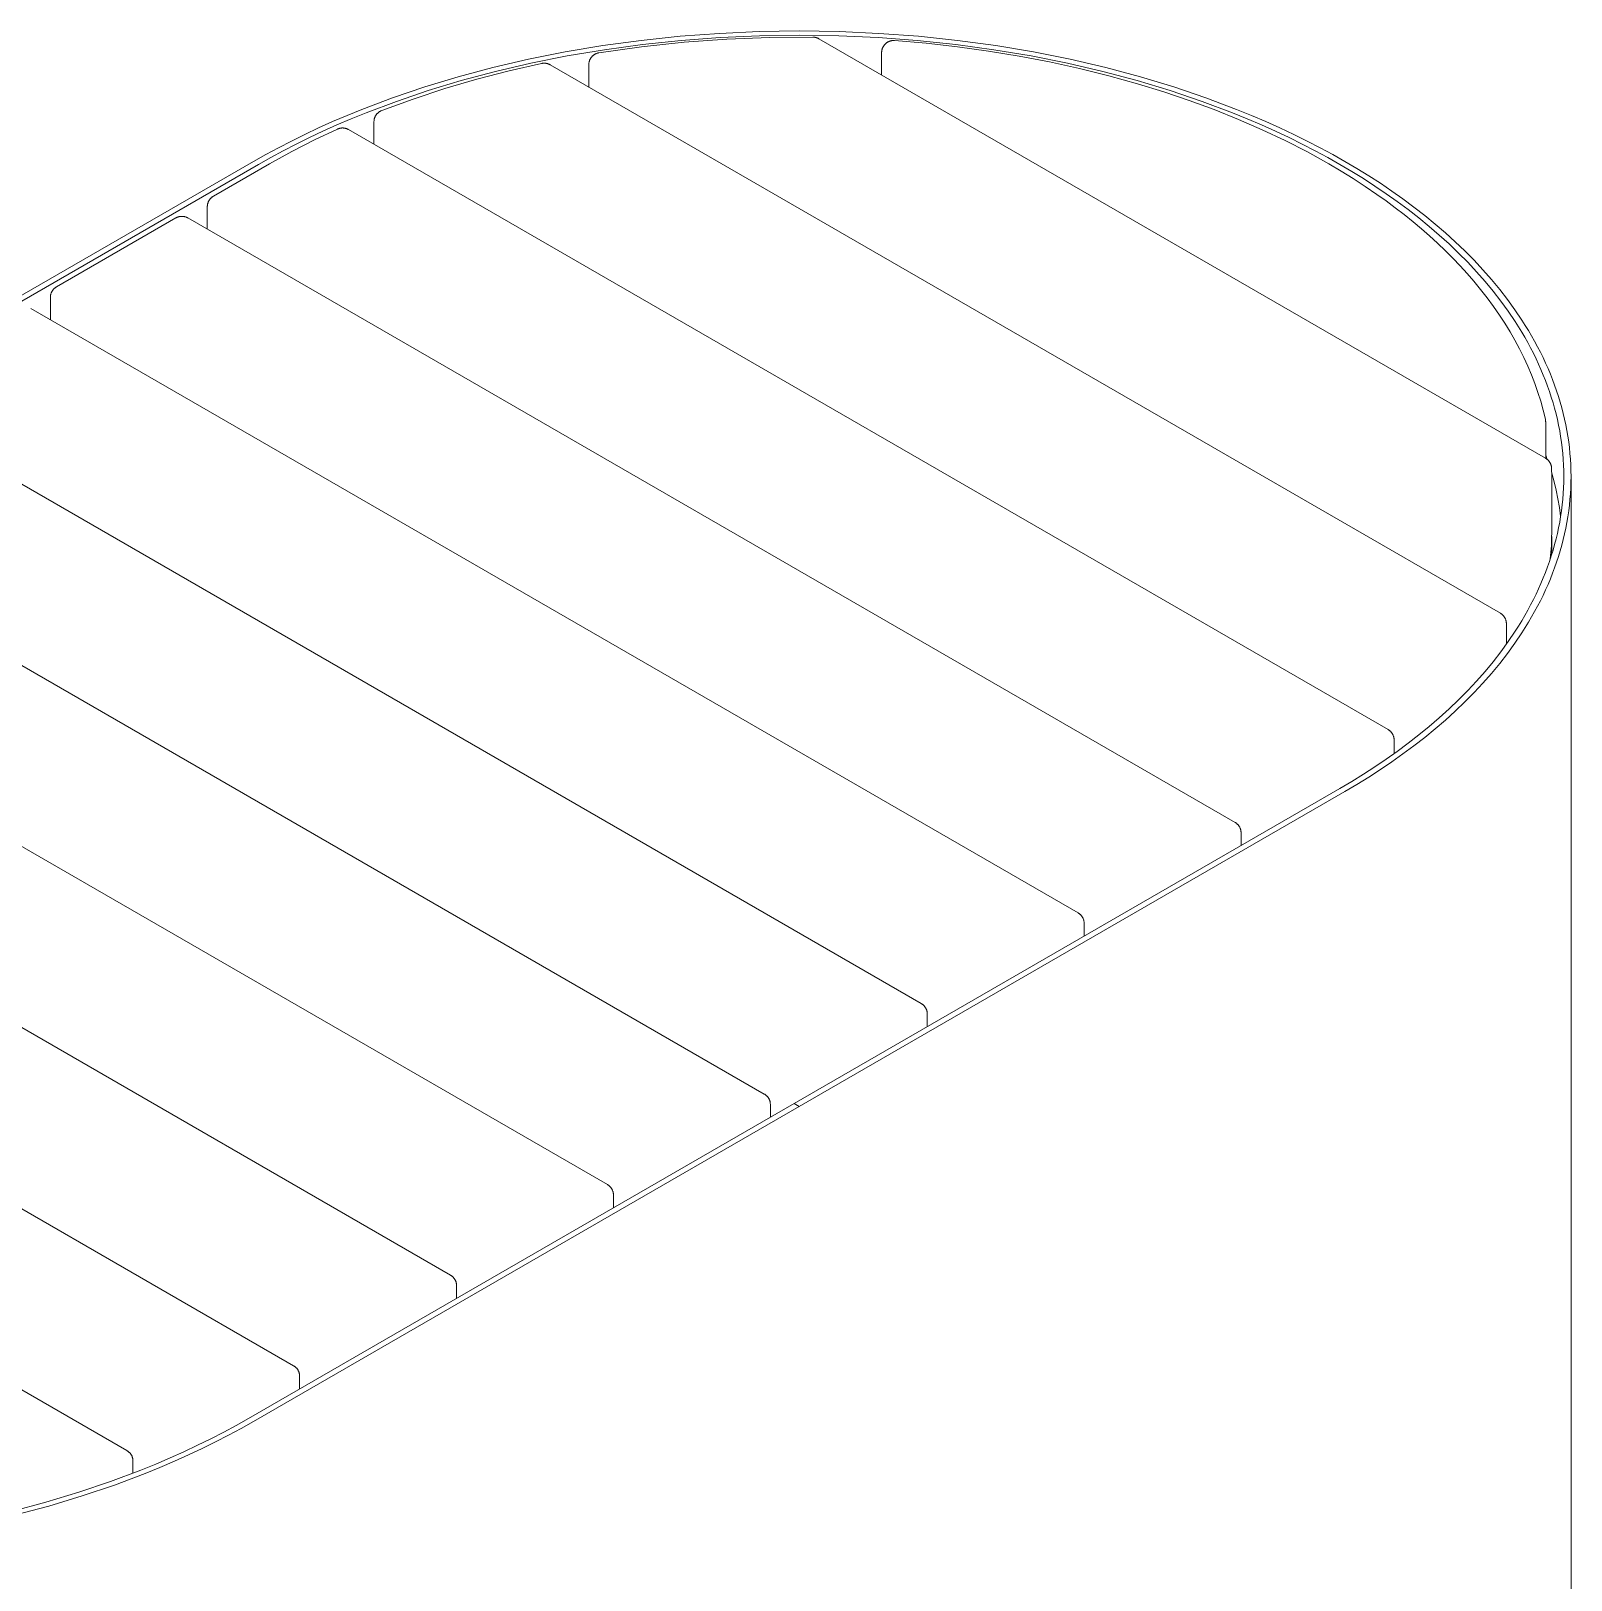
# Model space of a CAD drawing. Header units: inches. Extents: x -4 to 181, y -4 to 117.
# Drawn here: x 156.06 to 181.2, y 84.09 to 109.39 of the extents above; entities that cross this region are included whole.
import ezdxf

# ---------------------------------------------------------------- set-up
doc = ezdxf.new("R2010")
doc.units = ezdxf.units.IN
doc.layers.add('ZANO_R', color=7, linetype='Continuous', lineweight=0)

msp = doc.modelspace()

# ---------------------------------------------------------------- linework, layer by layer
at = {"layer": 'ZANO_R'}
for p, q in [((166.65742, 109.29964), (166.02106, 109.23252)), ((167.30148, 109.34796), (166.65742, 109.29964)), ((166.67565, 109.23226), (167.31368, 109.28014)), ((167.95074, 109.37712), (167.30148, 109.34796)), ((167.31368, 109.28014), (167.95685, 109.30902)), ((167.42362, 109.25542), (168.12396, 109.28308)), ((168.60261, 109.38686), (167.95074, 109.37712)), ((167.95685, 109.30902), (168.60261, 109.31867)), ((168.12396, 109.28308), (168.82484, 109.28705)), ((169.25448, 109.37712), (168.60261, 109.38686)), ((168.60261, 109.31867), (169.24837, 109.30902)), ((168.82484, 109.28705), (168.83157, 109.28686)), ((168.83157, 109.28686), (168.83829, 109.28644)), ((168.83829, 109.28644), (168.845, 109.2858)), ((168.845, 109.2858), (168.85167, 109.28492)), ((168.85167, 109.28492), (168.85831, 109.28382)), ((168.85831, 109.28382), (168.86491, 109.28249)), ((168.86491, 109.28249), (168.87147, 109.28094)), ((168.87147, 109.28094), (168.87796, 109.27916)), ((168.87796, 109.27916), (168.88439, 109.27716)), ((168.88439, 109.27716), (168.89075, 109.27495)), ((168.89075, 109.27495), (168.89703, 109.27252)), ((168.89703, 109.27252), (168.90322, 109.26987)), ((168.90322, 109.26987), (168.90931, 109.26701)), ((168.90931, 109.26701), (168.91531, 109.26395)), ((169.24837, 109.30902), (169.89154, 109.28014)), ((169.90374, 109.34796), (169.25448, 109.37712)), ((169.89154, 109.28014), (170.52957, 109.23226)), ((170.5478, 109.29964), (169.90374, 109.34796)), ((171.18416, 109.23252), (170.5478, 109.29964)), ((164.78096, 109.04413), (164.18163, 108.92431)), ((165.39481, 109.14713), (164.78096, 109.04413)), ((164.81679, 108.97916), (165.42489, 109.08119)), ((165.27227, 109.01), (165.27808, 109.01297)), ((165.27808, 109.01297), (165.28397, 109.01575)), ((165.28397, 109.01575), (165.28996, 109.01834)), ((165.28996, 109.01834), (165.29603, 109.02073)), ((165.29603, 109.02073), (165.30218, 109.02291)), ((165.30218, 109.02291), (165.30839, 109.02489)), ((165.30839, 109.02489), (165.31467, 109.02666)), ((165.31467, 109.02666), (165.321, 109.02822)), ((165.321, 109.02822), (165.32738, 109.02957)), ((165.32738, 109.02957), (165.3338, 109.03071)), ((165.3338, 109.03071), (166.02774, 109.12916)), ((166.02106, 109.23252), (165.39481, 109.14713)), ((165.42489, 109.08119), (166.04526, 109.16577)), ((166.02774, 109.12916), (166.72461, 109.20409)), ((166.04526, 109.16577), (166.67565, 109.23226)), ((166.72461, 109.20409), (167.42362, 109.25542)), ((168.91531, 109.26395), (168.9212, 109.26068)), ((168.9212, 109.26068), (180.78571, 102.4107)), ((169.94758, 109.03435), (169.94769, 109.041)), ((169.94758, 108.6681), (169.94758, 109.03435)), ((169.94769, 109.041), (169.94802, 109.04764)), ((169.94802, 109.04764), (169.94859, 109.05427)), ((169.94859, 109.05427), (169.94937, 109.06087)), ((169.94937, 109.06087), (169.95038, 109.06744)), ((169.95038, 109.06744), (169.9516, 109.07398)), ((169.9516, 109.07398), (169.95305, 109.08047)), ((169.95305, 109.08047), (169.95472, 109.08691)), ((169.95472, 109.08691), (169.9566, 109.09328)), ((169.9566, 109.09328), (169.9587, 109.09959)), ((169.9587, 109.09959), (169.96101, 109.10583)), ((169.96101, 109.10583), (169.96353, 109.11198)), ((169.96353, 109.11198), (169.96625, 109.11805)), ((169.96625, 109.11805), (169.96918, 109.12402)), ((169.96918, 109.12402), (169.97231, 109.12989)), ((169.97231, 109.12989), (169.97564, 109.13564)), ((169.97564, 109.13564), (169.97915, 109.14129)), ((169.97915, 109.14129), (169.98286, 109.14681)), ((169.98286, 109.14681), (169.98675, 109.1522)), ((169.98675, 109.1522), (169.99082, 109.15746)), ((169.99082, 109.15746), (169.99506, 109.16258)), ((169.99506, 109.16258), (169.99948, 109.16755)), ((169.99948, 109.16755), (170.00406, 109.17237)), ((170.00406, 109.17237), (170.0088, 109.17703)), ((170.0088, 109.17703), (170.0137, 109.18153)), ((170.0137, 109.18153), (170.01874, 109.18586)), ((170.01874, 109.18586), (170.02393, 109.19002)), ((170.02393, 109.19002), (170.02926, 109.194)), ((170.02926, 109.194), (170.03472, 109.1978)), ((170.03472, 109.1978), (170.0403, 109.20141)), ((170.0403, 109.20141), (170.046, 109.20483)), ((170.046, 109.20483), (170.05172, 109.20801)), ((170.05172, 109.20801), (170.05753, 109.21099)), ((170.05753, 109.21099), (170.06344, 109.21378)), ((170.06344, 109.21378), (170.06945, 109.21637)), ((170.06945, 109.21637), (170.07553, 109.21875)), ((170.07553, 109.21875), (170.08169, 109.22094)), ((170.08169, 109.22094), (170.08792, 109.22292)), ((170.08792, 109.22292), (170.09421, 109.22469)), ((170.09421, 109.22469), (170.10056, 109.22625)), ((170.10056, 109.22625), (170.10695, 109.22761)), ((170.10695, 109.22761), (170.11339, 109.22874)), ((170.11339, 109.22874), (170.11986, 109.22967)), ((170.11986, 109.22967), (170.12636, 109.23037)), ((170.12636, 109.23037), (170.13288, 109.23087)), ((170.13288, 109.23087), (170.13941, 109.23114)), ((170.13941, 109.23114), (170.14594, 109.2312)), ((170.14594, 109.2312), (170.15248, 109.23104)), ((170.15248, 109.23104), (170.159, 109.23066)), ((170.159, 109.23066), (170.67512, 109.18585)), ((170.52957, 109.23226), (171.15996, 109.16577)), ((170.67512, 109.18585), (171.18678, 109.12841)), ((171.15996, 109.16577), (171.78033, 109.08119)), ((171.8104, 109.14713), (171.18416, 109.23252)), ((171.18678, 109.12841), (171.69332, 109.05848)), ((171.69332, 109.05848), (172.19406, 108.97616)), ((171.78033, 109.08119), (172.38843, 108.97916)), ((172.42425, 109.04413), (171.8104, 109.14713)), ((173.02358, 108.92431), (172.42425, 109.04413)), ((163.59877, 108.78853), (163.03412, 108.63779)), ((164.18163, 108.92431), (163.59877, 108.78853)), ((163.64568, 108.72595), (164.22308, 108.86045)), ((163.86601, 108.73664), (164.39759, 108.8567)), ((164.22308, 108.86045), (164.81679, 108.97916)), ((164.39759, 108.8567), (164.40432, 108.858)), ((164.40432, 108.858), (164.41111, 108.85907)), ((164.41111, 108.85907), (164.41792, 108.85991)), ((164.41792, 108.85991), (164.42476, 108.8605)), ((164.42476, 108.8605), (164.43162, 108.86086)), ((164.43162, 108.86086), (164.43848, 108.86097)), ((164.43848, 108.86097), (164.44534, 108.86085)), ((164.44534, 108.86085), (164.4522, 108.86049)), ((164.4522, 108.86049), (164.45904, 108.85989)), ((164.45904, 108.85989), (164.46585, 108.85905)), ((164.46585, 108.85905), (164.47263, 108.85797)), ((164.47263, 108.85797), (164.47937, 108.85666)), ((164.47937, 108.85666), (164.48606, 108.85512)), ((164.48606, 108.85512), (164.49269, 108.85334)), ((164.49269, 108.85334), (164.49925, 108.85133)), ((164.49925, 108.85133), (164.50574, 108.84909)), ((164.50574, 108.84909), (164.51215, 108.84663)), ((164.51215, 108.84663), (164.51847, 108.84395)), ((164.51847, 108.84395), (164.52469, 108.84105)), ((164.52469, 108.84105), (164.53081, 108.83793)), ((164.53081, 108.83793), (164.53682, 108.8346)), ((164.53682, 108.8346), (180.04772, 99.87938)), ((165.16815, 108.83635), (165.16826, 108.843)), ((165.16815, 108.4701), (165.16815, 108.83635)), ((165.16826, 108.843), (165.1686, 108.84964)), ((165.1686, 108.84964), (165.16916, 108.85627)), ((165.16916, 108.85627), (165.16994, 108.86287)), ((165.16994, 108.86287), (165.17095, 108.86944)), ((165.17095, 108.86944), (165.17218, 108.87598)), ((165.17218, 108.87598), (165.17362, 108.88247)), ((165.17362, 108.88247), (165.17529, 108.8889)), ((165.17529, 108.8889), (165.17717, 108.89528)), ((165.17717, 108.89528), (165.17927, 108.90159)), ((165.17927, 108.90159), (165.18158, 108.90783)), ((165.18158, 108.90783), (165.1841, 108.91398)), ((165.1841, 108.91398), (165.18682, 108.92005)), ((165.18682, 108.92005), (165.18975, 108.92602)), ((165.18975, 108.92602), (165.19288, 108.93188)), ((165.19288, 108.93188), (165.19621, 108.93764)), ((165.19621, 108.93764), (165.19972, 108.94329)), ((165.19972, 108.94329), (165.20343, 108.94881)), ((165.20343, 108.94881), (165.20732, 108.9542)), ((165.20732, 108.9542), (165.21139, 108.95946)), ((165.21139, 108.95946), (165.21564, 108.96457)), ((165.21564, 108.96457), (165.22005, 108.96955)), ((165.22005, 108.96955), (165.22463, 108.97437)), ((165.22463, 108.97437), (165.22937, 108.97903)), ((165.22937, 108.97903), (165.23427, 108.98353)), ((165.23427, 108.98353), (165.23932, 108.98786)), ((165.23932, 108.98786), (165.2445, 108.99202)), ((165.2445, 108.99202), (165.24983, 108.996)), ((165.24983, 108.996), (165.25529, 108.9998)), ((165.25529, 108.9998), (165.26087, 109.00341)), ((165.26087, 109.00341), (165.26657, 109.00683)), ((165.26657, 109.00683), (165.27227, 109.01)), ((172.19406, 108.97616), (172.68835, 108.88158)), ((172.38843, 108.97916), (172.98214, 108.86045)), ((172.68835, 108.88158), (173.17551, 108.77484)), ((172.98214, 108.86045), (173.55954, 108.72595)), ((173.60645, 108.78853), (173.02358, 108.92431)), ((173.17551, 108.77484), (173.65489, 108.65607)), ((174.17109, 108.63779), (173.60645, 108.78853)), ((163.03412, 108.63779), (162.48924, 108.47312)), ((162.54656, 108.41349), (163.08633, 108.57662)), ((162.81584, 108.44547), (163.33858, 108.59951)), ((163.08633, 108.57662), (163.64568, 108.72595)), ((163.33858, 108.59951), (163.86601, 108.73664)), ((173.55954, 108.72595), (174.11889, 108.57662)), ((173.65489, 108.65607), (174.12581, 108.52538)), ((174.11889, 108.57662), (174.65866, 108.41349)), ((174.12581, 108.52538), (174.55305, 108.39406)), ((174.71597, 108.47312), (174.17109, 108.63779)), ((161.96545, 108.29562), (161.46386, 108.10646)), ((161.7866, 108.0873), (162.29834, 108.27468)), ((162.48924, 108.47312), (161.96545, 108.29562)), ((162.02768, 108.23766), (162.54656, 108.41349)), ((162.29834, 108.27468), (162.81584, 108.44547)), ((174.55305, 108.39406), (174.9706, 108.25321)), ((174.65866, 108.41349), (175.17754, 108.23766)), ((175.23976, 108.29562), (174.71597, 108.47312)), ((175.74135, 108.10646), (175.23976, 108.29562)), ((161.22168, 108.00786), (160.98536, 107.90678)), ((161.46386, 108.10646), (161.22168, 108.00786)), ((161.29088, 107.95259), (161.53079, 108.05027)), ((161.53079, 108.05027), (162.02768, 108.23766)), ((161.68573, 107.99933), (161.68906, 108.00509)), ((161.68906, 108.00509), (161.69257, 108.01073)), ((161.69257, 108.01073), (161.69628, 108.01625)), ((161.69628, 108.01625), (161.70017, 108.02165)), ((161.70017, 108.02165), (161.70424, 108.0269)), ((161.70424, 108.0269), (161.70848, 108.03202)), ((161.70848, 108.03202), (161.7129, 108.03699)), ((161.7129, 108.03699), (161.71748, 108.04181)), ((161.71748, 108.04181), (161.72222, 108.04648)), ((161.72222, 108.04648), (161.72712, 108.05097)), ((161.72712, 108.05097), (161.73216, 108.05531)), ((161.73216, 108.05531), (161.73735, 108.05946)), ((161.73735, 108.05946), (161.74268, 108.06344)), ((161.74268, 108.06344), (161.74814, 108.06724)), ((161.74814, 108.06724), (161.75372, 108.07086)), ((161.75372, 108.07086), (161.75942, 108.07428)), ((161.75942, 108.07428), (161.76469, 108.07721)), ((161.76469, 108.07721), (161.77005, 108.07999)), ((161.77005, 108.07999), (161.77549, 108.08259)), ((161.77549, 108.08259), (161.78101, 108.08503)), ((161.78101, 108.08503), (161.7866, 108.0873)), ((174.9706, 108.25321), (175.37803, 108.10301)), ((175.17754, 108.23766), (175.67443, 108.05027)), ((175.37803, 108.10301), (175.77489, 107.94363)), ((175.67443, 108.05027), (175.91434, 107.95259)), ((175.98354, 108.00786), (175.74135, 108.10646)), ((176.21985, 107.90678), (175.98354, 108.00786)), ((160.75499, 107.80337), (160.53063, 107.69777)), ((160.6063, 107.64542), (160.82856, 107.75002)), ((160.6912, 107.60857), (161.06724, 107.78556)), ((160.98536, 107.90678), (160.75499, 107.80337)), ((160.82856, 107.75002), (161.05677, 107.85246)), ((161.05677, 107.85246), (161.29088, 107.95259)), ((161.06724, 107.78556), (161.07336, 107.78821)), ((161.07336, 107.78821), (161.07957, 107.79064)), ((161.07957, 107.79064), (161.08585, 107.79287)), ((161.08585, 107.79287), (161.09221, 107.79488)), ((161.09221, 107.79488), (161.09863, 107.79667)), ((161.09863, 107.79667), (161.10511, 107.79825)), ((161.10511, 107.79825), (161.11164, 107.7996)), ((161.11164, 107.7996), (161.11821, 107.80074)), ((161.11821, 107.80074), (161.12482, 107.80165)), ((161.12482, 107.80165), (161.13145, 107.80233)), ((161.13145, 107.80233), (161.1381, 107.80279)), ((161.1381, 107.80279), (161.14476, 107.80303)), ((161.14476, 107.80303), (161.15143, 107.80304)), ((161.15143, 107.80304), (161.15809, 107.80282)), ((161.15809, 107.80282), (161.16475, 107.80238)), ((161.16475, 107.80238), (161.17138, 107.80171)), ((161.17138, 107.80171), (161.17799, 107.80082)), ((161.17799, 107.80082), (161.18456, 107.79971)), ((161.18456, 107.79971), (161.19109, 107.79837)), ((161.19109, 107.79837), (161.19758, 107.79681)), ((161.19758, 107.79681), (161.204, 107.79504)), ((161.204, 107.79504), (161.21036, 107.79304)), ((161.21036, 107.79304), (161.21666, 107.79084)), ((161.21666, 107.79084), (161.22287, 107.78842)), ((161.22287, 107.78842), (161.229, 107.78579)), ((161.229, 107.78579), (161.23503, 107.78296)), ((161.23503, 107.78296), (161.24097, 107.77992)), ((161.24097, 107.77992), (161.2468, 107.77669)), ((161.2468, 107.77669), (178.21536, 97.97988)), ((161.661, 107.9038), (161.66111, 107.91045)), ((161.661, 107.53755), (161.661, 107.9038)), ((161.66111, 107.91045), (161.66145, 107.91709)), ((161.66145, 107.91709), (161.66201, 107.92371)), ((161.66201, 107.92371), (161.66279, 107.93032)), ((161.66279, 107.93032), (161.6638, 107.93689)), ((161.6638, 107.93689), (161.66503, 107.94342)), ((161.66503, 107.94342), (161.66647, 107.94991)), ((161.66647, 107.94991), (161.66814, 107.95635)), ((161.66814, 107.95635), (161.67002, 107.96273)), ((161.67002, 107.96273), (161.67212, 107.96904)), ((161.67212, 107.96904), (161.67443, 107.97527)), ((161.67443, 107.97527), (161.67695, 107.98143)), ((161.67695, 107.98143), (161.67967, 107.98749)), ((161.67967, 107.98749), (161.6826, 107.99346)), ((161.6826, 107.99346), (161.68573, 107.99933)), ((175.77489, 107.94363), (176.16072, 107.77527)), ((175.91434, 107.95259), (176.14844, 107.85246)), ((176.14844, 107.85246), (176.37666, 107.75002)), ((176.16072, 107.77527), (176.53509, 107.59808)), ((176.45023, 107.80337), (176.21985, 107.90678)), ((176.37666, 107.75002), (176.59892, 107.64542)), ((176.67459, 107.69777), (176.45023, 107.80337)), ((160.31232, 107.59014), (160.10012, 107.4806)), ((160.17983, 107.43028), (160.39005, 107.53879)), ((160.53063, 107.69777), (160.31232, 107.59014)), ((160.32119, 107.4193), (160.6912, 107.60857)), ((160.39005, 107.53879), (160.6063, 107.64542)), ((176.53509, 107.59808), (176.89753, 107.41225)), ((176.59892, 107.64542), (176.81517, 107.53879)), ((176.89289, 107.59014), (176.67459, 107.69777)), ((176.81517, 107.53879), (177.02538, 107.43028)), ((177.10509, 107.4806), (176.89289, 107.59014)), ((159.69412, 107.25643), (150.78564, 102.11311)), ((159.89405, 107.36932), (159.69412, 107.25643)), ((159.77764, 107.20821), (159.97569, 107.32004)), ((160.10012, 107.4806), (159.89405, 107.36932)), ((159.95761, 107.21796), (160.32119, 107.4193)), ((159.97569, 107.32004), (160.17983, 107.43028)), ((176.89753, 107.41225), (177.24761, 107.21796)), ((177.02538, 107.43028), (177.22952, 107.32004)), ((177.31117, 107.36932), (177.10509, 107.4806)), ((177.22952, 107.32004), (177.42758, 107.20821)), ((177.51109, 107.25643), (177.31117, 107.36932)), ((177.70663, 107.141), (177.51109, 107.25643)), ((159.77764, 107.20821), (150.86916, 102.06489)), ((159.03892, 106.68755), (159.95761, 107.21796)), ((177.24761, 107.21796), (177.44798, 107.09955)), ((177.42758, 107.20821), (177.62128, 107.09386)), ((177.44798, 107.09955), (177.64584, 106.977)), ((177.62128, 107.09386), (177.81222, 106.976)), ((177.89938, 107.02202), (177.70663, 107.141)), ((178.08909, 106.89951), (177.89938, 107.02202)), ((177.64584, 106.977), (177.84102, 106.85021)), ((177.81222, 106.976), (178.00016, 106.85464)), ((177.84102, 106.85021), (178.0333, 106.7191)), ((178.00016, 106.85464), (178.18484, 106.72978)), ((178.27552, 106.77347), (178.08909, 106.89951)), ((178.45842, 106.64394), (178.27552, 106.77347)), ((158.94049, 106.51708), (158.9406, 106.52372)), ((158.94049, 106.15083), (158.94049, 106.51708)), ((158.9406, 106.52372), (158.94094, 106.53037)), ((158.94094, 106.53037), (158.9415, 106.53699)), ((158.9415, 106.53699), (158.94229, 106.54359)), ((158.94229, 106.54359), (158.94329, 106.55017)), ((158.94329, 106.55017), (158.94452, 106.5567)), ((158.94452, 106.5567), (158.94597, 106.56319)), ((158.94597, 106.56319), (158.94764, 106.56963)), ((158.94764, 106.56963), (158.94952, 106.57601)), ((158.94952, 106.57601), (158.95162, 106.58232)), ((158.95162, 106.58232), (158.95393, 106.58855)), ((158.95393, 106.58855), (158.95645, 106.59471)), ((158.95645, 106.59471), (158.95917, 106.60077)), ((158.95917, 106.60077), (158.9621, 106.60674)), ((158.9621, 106.60674), (158.96523, 106.61261)), ((158.96523, 106.61261), (158.96855, 106.61837)), ((158.96855, 106.61837), (158.97207, 106.62401)), ((158.97207, 106.62401), (158.97577, 106.62953)), ((158.97577, 106.62953), (158.97967, 106.63492)), ((158.97967, 106.63492), (158.98374, 106.64018)), ((158.98374, 106.64018), (158.98798, 106.6453)), ((158.98798, 106.6453), (158.9924, 106.65027)), ((158.9924, 106.65027), (158.99698, 106.65509)), ((158.99698, 106.65509), (159.00172, 106.65975)), ((159.00172, 106.65975), (159.00662, 106.66425)), ((159.00662, 106.66425), (159.01166, 106.66858)), ((159.01166, 106.66858), (159.01685, 106.67274)), ((159.01685, 106.67274), (159.02218, 106.67672)), ((159.02218, 106.67672), (159.02763, 106.68052)), ((159.02763, 106.68052), (159.03322, 106.68413)), ((159.03322, 106.68413), (159.03892, 106.68755)), ((178.0333, 106.7191), (178.18416, 106.61157)), ((178.18416, 106.61157), (178.33294, 106.50118)), ((178.18484, 106.72978), (178.36602, 106.60146)), ((178.33294, 106.50118), (178.47951, 106.38788)), ((178.36602, 106.60146), (178.54346, 106.4697)), ((178.63754, 106.51093), (178.45842, 106.64394)), ((178.81261, 106.37449), (178.63754, 106.51093)), ((156.47773, 105.20885), (158.42646, 106.33395)), ((158.42646, 106.33395), (158.43227, 106.33718)), ((158.43227, 106.33718), (158.43819, 106.34021)), ((158.43819, 106.34021), (158.44421, 106.34303)), ((158.44421, 106.34303), (158.45032, 106.34566)), ((158.45032, 106.34566), (158.45652, 106.34807)), ((158.45652, 106.34807), (158.46279, 106.35027)), ((158.46279, 106.35027), (158.46914, 106.35227)), ((158.46914, 106.35227), (158.47554, 106.35404)), ((158.47554, 106.35404), (158.48201, 106.3556)), ((158.48201, 106.3556), (158.48852, 106.35694)), ((158.48852, 106.35694), (158.49508, 106.35805)), ((158.49508, 106.35805), (158.50167, 106.35895)), ((158.50167, 106.35895), (158.50828, 106.35962)), ((158.50828, 106.35962), (158.51491, 106.36007)), ((158.51491, 106.36007), (158.52156, 106.3603)), ((158.52156, 106.3603), (158.52821, 106.3603)), ((158.52821, 106.3603), (158.53486, 106.36007)), ((158.53486, 106.36007), (158.54149, 106.35962)), ((158.54149, 106.35962), (158.5481, 106.35895)), ((158.5481, 106.35895), (158.55469, 106.35805)), ((158.55469, 106.35805), (158.56125, 106.35694)), ((158.56125, 106.35694), (158.56776, 106.3556)), ((158.56776, 106.3556), (158.57423, 106.35404)), ((158.57423, 106.35404), (158.58063, 106.35227)), ((158.58063, 106.35227), (158.58698, 106.35027)), ((158.58698, 106.35027), (158.59325, 106.34807)), ((158.59325, 106.34807), (158.59945, 106.34566)), ((158.59945, 106.34566), (158.60556, 106.34303)), ((158.60556, 106.34303), (158.61158, 106.34021)), ((158.61158, 106.34021), (158.6175, 106.33718)), ((158.6175, 106.33718), (158.62331, 106.33395)), ((158.62331, 106.33395), (175.71647, 96.46521)), ((178.47951, 106.38788), (178.62375, 106.27162)), ((178.54346, 106.4697), (178.71689, 106.33454)), ((178.62375, 106.27162), (178.75975, 106.1573)), ((178.71689, 106.33454), (178.88606, 106.19603)), ((178.98338, 106.23467), (178.81261, 106.37449)), ((179.14961, 106.09151), (178.98338, 106.23467)), ((178.75975, 106.1573), (178.89334, 106.04018)), ((178.88606, 106.19603), (179.05073, 106.05421)), ((178.89334, 106.04018), (179.02437, 105.9202)), ((179.05073, 106.05421), (179.21064, 105.90915)), ((179.31103, 105.94507), (179.14961, 106.09151)), ((179.02437, 105.9202), (179.15269, 105.79734)), ((179.15269, 105.79734), (179.27266, 105.6772)), ((179.21064, 105.90915), (179.36554, 105.76091)), ((179.4674, 105.79543), (179.31103, 105.94507)), ((179.36554, 105.76091), (179.51519, 105.60957)), ((179.61846, 105.64266), (179.4674, 105.79543)), ((179.27266, 105.6772), (179.38986, 105.55436)), ((179.38986, 105.55436), (179.50413, 105.4288)), ((179.51519, 105.60957), (179.65933, 105.45522)), ((179.76397, 105.48685), (179.61846, 105.64266)), ((179.90368, 105.32808), (179.76397, 105.48685)), ((179.50413, 105.4288), (179.61533, 105.30051)), ((179.61533, 105.30051), (179.72547, 105.16671)), ((179.65933, 105.45522), (179.79773, 105.29794)), ((179.79773, 105.29794), (179.93016, 105.13783)), ((180.03736, 105.16645), (179.90368, 105.32808)), ((156.3793, 105.03837), (156.37941, 105.04502)), ((156.3793, 104.67212), (156.3793, 105.03837)), ((156.37941, 105.04502), (156.37975, 105.05166)), ((156.37975, 105.05166), (156.38031, 105.05829)), ((156.38031, 105.05829), (156.3811, 105.06489)), ((156.3811, 105.06489), (156.3821, 105.07146)), ((156.3821, 105.07146), (156.38333, 105.078)), ((156.38333, 105.078), (156.38478, 105.08449)), ((156.38478, 105.08449), (156.38645, 105.09093)), ((156.38645, 105.09093), (156.38833, 105.0973)), ((156.38833, 105.0973), (156.39043, 105.10361)), ((156.39043, 105.10361), (156.39274, 105.10985)), ((156.39274, 105.10985), (156.39526, 105.116)), ((156.39526, 105.116), (156.39798, 105.12207)), ((156.39798, 105.12207), (156.40091, 105.12804)), ((156.40091, 105.12804), (156.40404, 105.1339)), ((156.40404, 105.1339), (156.40736, 105.13966)), ((156.40736, 105.13966), (156.41088, 105.14531)), ((156.41088, 105.14531), (156.41459, 105.15083)), ((156.41459, 105.15083), (156.41848, 105.15622)), ((156.41848, 105.15622), (156.42255, 105.16148)), ((156.42255, 105.16148), (156.42679, 105.1666)), ((156.42679, 105.1666), (156.43121, 105.17157)), ((156.43121, 105.17157), (156.43579, 105.17639)), ((156.43579, 105.17639), (156.44053, 105.18105)), ((156.44053, 105.18105), (156.44543, 105.18555)), ((156.44543, 105.18555), (156.45047, 105.18988)), ((156.45047, 105.18988), (156.45566, 105.19404)), ((156.45566, 105.19404), (156.46099, 105.19802)), ((156.46099, 105.19802), (156.46644, 105.20182)), ((156.46644, 105.20182), (156.47203, 105.20543)), ((156.47203, 105.20543), (156.47773, 105.20885)), ((179.72547, 105.16671), (179.83203, 105.03005)), ((179.83203, 105.03005), (179.93479, 104.89051)), ((179.93016, 105.13783), (180.05638, 104.975)), ((180.16478, 105.00208), (180.03736, 105.16645)), ((180.05638, 104.975), (180.17618, 104.80956)), ((180.28571, 104.83508), (180.16478, 105.00208)), ((156.06212, 104.85525), (173.15528, 94.98651)), ((179.93479, 104.89051), (180.03355, 104.74812)), ((180.03355, 104.74812), (180.12151, 104.61332)), ((180.17618, 104.80956), (180.28935, 104.64163)), ((180.39995, 104.66556), (180.28571, 104.83508)), ((180.12151, 104.61332), (180.20565, 104.47611)), ((180.20565, 104.47611), (180.28578, 104.33653)), ((180.28935, 104.64163), (180.34337, 104.55678)), ((180.34337, 104.55678), (180.39567, 104.47135)), ((180.39567, 104.47135), (180.4462, 104.38537)), ((180.45448, 104.57991), (180.39995, 104.66556)), ((180.50727, 104.49367), (180.45448, 104.57991)), ((180.55828, 104.40688), (180.50727, 104.49367)), ((180.28578, 104.33653), (180.36171, 104.19462)), ((180.4462, 104.38537), (180.49495, 104.29885)), ((180.49495, 104.29885), (180.54189, 104.21182)), ((180.54189, 104.21182), (180.587, 104.12428)), ((180.60749, 104.31954), (180.55828, 104.40688)), ((180.65488, 104.23168), (180.60749, 104.31954)), ((180.70042, 104.14331), (180.65488, 104.23168)), ((180.36171, 104.19462), (180.43062, 104.05595)), ((180.43062, 104.05595), (180.49531, 103.91525)), ((180.587, 104.12428), (180.63027, 104.03626)), ((180.63027, 104.03626), (180.67167, 103.94777)), ((180.7441, 104.05446), (180.70042, 104.14331)), ((180.78589, 103.96513), (180.7441, 104.05446)), ((180.82577, 103.87536), (180.78589, 103.96513)), ((180.49531, 103.91525), (180.5556, 103.77263)), ((180.5556, 103.77263), (180.61131, 103.62815)), ((180.67167, 103.94777), (180.71117, 103.85884)), ((180.71117, 103.85884), (180.74877, 103.76949)), ((180.74877, 103.76949), (180.78445, 103.67974)), ((180.86372, 103.78517), (180.82577, 103.87536)), ((180.89973, 103.69456), (180.86372, 103.78517)), ((180.61131, 103.62815), (180.66134, 103.48483)), ((180.66134, 103.48483), (180.70667, 103.33996)), ((180.78445, 103.67974), (180.81818, 103.5896)), ((180.81818, 103.5896), (180.84994, 103.4991)), ((180.84994, 103.4991), (180.87974, 103.40826)), ((180.93378, 103.60357), (180.89973, 103.69456)), ((180.96585, 103.51221), (180.93378, 103.60357)), ((180.99592, 103.42051), (180.96585, 103.51221)), ((153.50093, 103.37654), (170.59409, 93.50781)), ((180.70667, 103.33996), (180.74716, 103.19366)), ((180.87974, 103.40826), (180.90754, 103.3171)), ((180.90754, 103.3171), (180.93334, 103.22564)), ((180.93334, 103.22564), (180.95712, 103.13391)), ((181.02399, 103.32849), (180.99592, 103.42051)), ((181.05003, 103.23617), (181.02399, 103.32849)), ((181.07404, 103.14357), (181.05003, 103.23617)), ((180.74716, 103.19366), (180.78269, 103.04608)), ((180.78269, 103.04608), (180.78394, 103.04005)), ((180.78394, 103.04005), (180.785, 103.03397)), ((180.785, 103.03397), (180.78586, 103.02787)), ((180.78586, 103.02787), (180.78653, 103.02175)), ((180.78653, 103.02175), (180.78702, 103.0156)), ((180.78702, 103.0156), (180.78731, 103.00944)), ((180.78731, 103.00944), (180.7874, 103.00328)), ((180.7874, 103.00328), (180.7874, 102.40972)), ((180.95712, 103.13391), (180.97888, 103.04192)), ((180.97888, 103.04192), (180.99859, 102.9497)), ((180.99859, 102.9497), (181.01626, 102.85728)), ((181.096, 103.05071), (181.07404, 103.14357)), ((181.11591, 102.95762), (181.096, 103.05071)), ((181.13374, 102.86432), (181.11591, 102.95762)), ((181.01626, 102.85728), (181.03187, 102.76466)), ((181.03187, 102.76466), (181.04541, 102.67189)), ((181.1495, 102.77083), (181.13374, 102.86432)), ((181.16317, 102.67718), (181.1495, 102.77083)), ((180.7874, 102.4614), (180.81245, 102.39216)), ((181.04541, 102.67189), (181.05689, 102.57897)), ((181.05689, 102.57897), (181.06628, 102.48594)), ((181.06628, 102.48594), (181.07359, 102.39282)), ((181.17475, 102.58338), (181.16317, 102.67718)), ((181.18423, 102.48947), (181.17475, 102.58338)), ((181.19161, 102.39546), (181.18423, 102.48947)), ((180.78571, 102.4107), (180.79143, 102.40727)), ((180.79143, 102.40727), (180.79702, 102.40365)), ((180.79702, 102.40365), (180.80249, 102.39984)), ((180.80249, 102.39984), (180.80783, 102.39585)), ((180.80783, 102.39585), (180.81303, 102.39168)), ((180.81303, 102.39168), (180.81808, 102.38734)), ((180.81808, 102.38734), (180.82299, 102.38283)), ((180.82299, 102.38283), (180.82774, 102.37815)), ((180.82774, 102.37815), (180.83233, 102.37332)), ((180.83233, 102.37332), (180.83675, 102.36834)), ((180.83675, 102.36834), (180.841, 102.3632)), ((180.841, 102.3632), (180.84507, 102.35793)), ((180.84507, 102.35793), (180.84897, 102.35252)), ((180.84897, 102.35252), (180.85267, 102.34698)), ((180.85267, 102.34698), (180.85619, 102.34133)), ((180.85619, 102.34133), (180.85952, 102.33555)), ((180.85952, 102.33555), (180.86265, 102.32967)), ((180.86265, 102.32967), (180.86557, 102.32368)), ((180.86557, 102.32368), (180.8683, 102.3176)), ((180.8683, 102.3176), (180.87081, 102.31143)), ((180.87081, 102.31143), (180.87312, 102.30517)), ((180.87312, 102.30517), (180.87521, 102.29885)), ((180.87521, 102.29885), (180.87709, 102.29245)), ((180.87709, 102.29245), (180.87874, 102.286)), ((180.87874, 102.286), (180.88018, 102.27949)), ((180.88018, 102.27949), (180.8814, 102.27294)), ((180.8814, 102.27294), (180.8824, 102.26635)), ((180.8824, 102.26635), (180.88317, 102.25973)), ((180.88317, 102.25973), (180.88372, 102.25309)), ((180.88372, 102.25309), (180.88404, 102.24643)), ((180.88404, 102.24643), (180.88615, 102.11311)), ((181.07359, 102.39282), (181.07882, 102.29962)), ((181.07882, 102.29962), (181.08195, 102.20638)), ((181.08195, 102.20638), (181.083, 102.11311)), ((181.19689, 102.30139), (181.19161, 102.39546)), ((181.20005, 102.20726), (181.19689, 102.30139)), ((181.20111, 102.11311), (181.20005, 102.20726)), ((180.88582, 102.16581), (180.92436, 102.0275)), ((180.88615, 102.11311), (180.88615, 101.21303)), ((180.92436, 102.0275), (180.95831, 101.88799)), ((181.08195, 102.01985), (181.07882, 101.9266)), ((181.083, 102.11311), (181.08195, 102.01985)), ((181.19689, 101.92484), (181.20005, 102.01896)), ((181.20005, 102.01896), (181.20111, 102.11311)), ((181.20111, 102.11311), (181.20111, 81.05766)), ((150.93974, 101.89784), (168.0329, 92.0291)), ((180.95831, 101.88799), (180.98763, 101.74743)), ((180.98763, 101.74743), (181.01227, 101.60597)), ((181.06628, 101.74028), (181.05689, 101.64725)), ((181.07359, 101.83341), (181.06628, 101.74028)), ((181.07882, 101.9266), (181.07359, 101.83341)), ((181.17475, 101.64284), (181.18423, 101.73675)), ((181.18423, 101.73675), (181.19161, 101.83076)), ((181.19161, 101.83076), (181.19689, 101.92484)), ((181.01227, 101.60597), (181.03222, 101.46378)), ((181.03187, 101.46156), (181.01626, 101.36895)), ((181.04541, 101.55433), (181.03187, 101.46156)), ((181.05689, 101.64725), (181.04541, 101.55433)), ((181.13374, 101.3619), (181.1495, 101.45539)), ((181.1495, 101.45539), (181.16317, 101.54905)), ((181.16317, 101.54905), (181.17475, 101.64284)), ((180.88615, 101.21303), (180.88465, 101.10055)), ((180.97888, 101.1843), (180.95712, 101.09232)), ((180.99859, 101.27652), (180.97888, 101.1843)), ((181.01626, 101.36895), (180.99859, 101.27652)), ((181.07404, 101.08266), (181.096, 101.17551)), ((181.096, 101.17551), (181.11591, 101.2686)), ((181.11591, 101.2686), (181.13374, 101.3619)), ((180.88016, 100.98814), (180.87269, 100.87589)), ((180.88407, 100.92182), (180.87937, 100.81681)), ((180.88465, 101.10055), (180.88016, 100.98814)), ((180.88607, 101.02692), (180.88407, 100.92182)), ((180.88428, 100.83242), (180.88615, 100.95587)), ((180.88537, 101.13203), (180.88607, 101.02692)), ((180.88615, 100.95587), (180.88615, 101.0523)), ((180.93334, 101.00058), (180.90754, 100.90912)), ((180.95712, 101.09232), (180.93334, 101.00058)), ((181.02399, 100.89773), (181.05003, 100.99005)), ((181.05003, 100.99005), (181.07404, 101.08266)), ((180.84994, 100.72712), (180.81818, 100.63662)), ((180.87974, 100.81797), (180.84994, 100.72712)), ((180.87269, 100.87589), (180.86225, 100.76388)), ((180.90754, 100.90912), (180.87974, 100.81797)), ((180.93378, 100.62265), (180.96585, 100.71401)), ((180.96585, 100.71401), (180.99592, 100.80571)), ((180.99592, 100.80571), (181.02399, 100.89773)), ((148.37855, 100.41914), (165.47171, 90.5504)), ((180.74877, 100.45673), (180.71117, 100.36738)), ((180.78445, 100.54649), (180.74877, 100.45673)), ((180.81818, 100.63662), (180.78445, 100.54649)), ((180.82577, 100.35086), (180.86372, 100.44106)), ((180.86372, 100.44106), (180.89973, 100.53166)), ((180.89973, 100.53166), (180.93378, 100.62265)), ((180.63027, 100.18997), (180.587, 100.10195)), ((180.67167, 100.27845), (180.63027, 100.18997)), ((180.71117, 100.36738), (180.67167, 100.27845)), ((180.70042, 100.08291), (180.7441, 100.17177)), ((180.7441, 100.17177), (180.78589, 100.26109)), ((180.78589, 100.26109), (180.82577, 100.35086)), ((180.49495, 99.92737), (180.4462, 99.84085)), ((180.54189, 100.01441), (180.49495, 99.92737)), ((180.587, 100.10195), (180.54189, 100.01441)), ((180.60749, 99.90668), (180.65488, 99.99455)), ((180.65488, 99.99455), (180.70042, 100.08291)), ((180.04772, 99.87938), (180.05342, 99.87596)), ((180.05342, 99.87596), (180.059, 99.87234)), ((180.059, 99.87234), (180.06446, 99.86854)), ((180.06446, 99.86854), (180.06979, 99.86456)), ((180.06979, 99.86456), (180.07498, 99.86041)), ((180.07498, 99.86041), (180.08002, 99.85607)), ((180.08002, 99.85607), (180.08492, 99.85158)), ((180.08492, 99.85158), (180.08966, 99.84691)), ((180.08966, 99.84691), (180.09424, 99.84209)), ((180.09424, 99.84209), (180.09866, 99.83712)), ((180.09866, 99.83712), (180.1029, 99.832)), ((180.1029, 99.832), (180.10697, 99.82675)), ((180.10697, 99.82675), (180.11086, 99.82135)), ((180.11086, 99.82135), (180.11457, 99.81583)), ((180.11457, 99.81583), (180.11809, 99.81019)), ((180.11809, 99.81019), (180.12141, 99.80443)), ((180.12141, 99.80443), (180.12454, 99.79856)), ((180.12454, 99.79856), (180.12747, 99.79259)), ((180.12747, 99.79259), (180.13019, 99.78653)), ((180.13019, 99.78653), (180.13271, 99.78037)), ((180.13271, 99.78037), (180.13502, 99.77414)), ((180.13502, 99.77414), (180.13712, 99.76783)), ((180.13712, 99.76783), (180.139, 99.76145)), ((180.139, 99.76145), (180.14067, 99.75501)), ((180.14067, 99.75501), (180.14212, 99.74852)), ((180.14212, 99.74852), (180.14334, 99.74199)), ((180.14334, 99.74199), (180.14435, 99.73542)), ((180.14435, 99.73542), (180.14513, 99.72881)), ((180.14513, 99.72881), (180.1457, 99.72219)), ((180.1457, 99.72219), (180.14603, 99.71555)), ((180.14603, 99.71555), (180.14614, 99.7089)), ((180.14614, 99.7089), (180.14614, 99.37408)), ((180.34337, 99.66944), (180.28935, 99.58459)), ((180.39567, 99.75487), (180.34337, 99.66944)), ((180.4462, 99.84085), (180.39567, 99.75487)), ((180.45448, 99.64632), (180.50727, 99.73255)), ((180.50727, 99.73255), (180.55828, 99.81935)), ((180.55828, 99.81935), (180.60749, 99.90668)), ((180.17618, 99.41667), (180.05638, 99.25123)), ((180.28935, 99.58459), (180.17618, 99.41667)), ((180.28571, 99.39115), (180.39995, 99.56066)), ((180.39995, 99.56066), (180.45448, 99.64632)), ((180.05638, 99.25123), (179.93016, 99.0884)), ((180.03736, 99.05977), (180.16478, 99.22414)), ((180.16478, 99.22414), (180.28571, 99.39115)), ((145.81736, 98.94043), (162.91052, 89.0717)), ((179.79773, 98.92829), (179.65933, 98.771)), ((179.76397, 98.73937), (179.90368, 98.89815)), ((179.93016, 99.0884), (179.79773, 98.92829)), ((179.90368, 98.89815), (180.03736, 99.05977)), ((179.65933, 98.771), (179.51519, 98.61665)), ((179.61846, 98.58356), (179.76397, 98.73937)), ((179.36554, 98.46531), (179.21064, 98.31707)), ((179.31103, 98.28115), (179.4674, 98.43079)), ((179.51519, 98.61665), (179.36554, 98.46531)), ((179.4674, 98.43079), (179.61846, 98.58356)), ((179.05073, 98.17201), (178.88606, 98.03019)), ((179.21064, 98.31707), (179.05073, 98.17201)), ((179.14961, 98.13471), (179.31103, 98.28115)), ((178.21536, 97.97988), (178.22106, 97.97646)), ((178.22106, 97.97646), (178.22664, 97.97285)), ((178.22664, 97.97285), (178.2321, 97.96905)), ((178.2321, 97.96905), (178.23743, 97.96507)), ((178.23743, 97.96507), (178.24261, 97.96091)), ((178.24261, 97.96091), (178.24766, 97.95658)), ((178.24766, 97.95658), (178.25256, 97.95208)), ((178.25256, 97.95208), (178.2573, 97.94742)), ((178.2573, 97.94742), (178.26188, 97.9426)), ((178.26188, 97.9426), (178.26629, 97.93763)), ((178.26629, 97.93763), (178.27054, 97.93251)), ((178.27054, 97.93251), (178.27461, 97.92725)), ((178.27461, 97.92725), (178.2785, 97.92186)), ((178.2785, 97.92186), (178.28221, 97.91634)), ((178.28221, 97.91634), (178.28572, 97.9107)), ((178.28572, 97.9107), (178.28905, 97.90494)), ((178.28905, 97.90494), (178.29218, 97.89907)), ((178.29218, 97.89907), (178.2951, 97.8931)), ((178.2951, 97.8931), (178.29783, 97.88704)), ((178.29783, 97.88704), (178.30035, 97.88088)), ((178.71689, 97.89168), (178.54346, 97.75652)), ((178.88606, 98.03019), (178.71689, 97.89168)), ((178.81261, 97.85173), (178.98338, 97.99155)), ((178.98338, 97.99155), (179.14961, 98.13471)), ((178.30035, 97.88088), (178.30266, 97.87465)), ((178.30266, 97.87465), (178.30476, 97.86834)), ((178.30476, 97.86834), (178.30664, 97.86196)), ((178.30664, 97.86196), (178.30831, 97.85552)), ((178.30831, 97.85552), (178.30975, 97.84903)), ((178.30975, 97.84903), (178.31098, 97.8425)), ((178.31098, 97.8425), (178.31199, 97.83592)), ((178.31199, 97.83592), (178.31277, 97.82932)), ((178.31277, 97.82932), (178.31333, 97.8227)), ((178.31333, 97.8227), (178.31367, 97.81605)), ((178.31367, 97.81605), (178.31378, 97.80941)), ((178.31378, 97.80941), (178.31378, 97.58714)), ((178.54346, 97.75652), (178.36602, 97.62476)), ((178.45842, 97.58229), (178.63754, 97.71529)), ((178.63754, 97.71529), (178.81261, 97.85173)), ((143.25617, 97.46173), (160.34933, 87.59299)), ((178.18484, 97.49644), (178.00016, 97.37159)), ((178.08909, 97.32671), (178.27552, 97.45275)), ((178.36602, 97.62476), (178.18484, 97.49644)), ((178.27552, 97.45275), (178.45842, 97.58229)), ((177.62128, 97.13236), (177.42758, 97.01801)), ((177.81222, 97.25022), (177.62128, 97.13236)), ((177.70663, 97.08522), (177.89938, 97.2042)), ((178.00016, 97.37159), (177.81222, 97.25022)), ((177.89938, 97.2042), (178.08909, 97.32671)), ((177.42758, 97.01801), (168.51909, 91.8747)), ((168.60261, 91.82648), (177.51109, 96.9698)), ((177.51109, 96.9698), (177.70663, 97.08522)), ((175.71647, 96.46521), (175.72217, 96.46179)), ((175.72217, 96.46179), (175.72775, 96.45818)), ((175.72775, 96.45818), (175.73321, 96.45438)), ((175.73321, 96.45438), (175.73853, 96.4504)), ((175.73853, 96.4504), (175.74372, 96.44624)), ((175.74372, 96.44624), (175.74877, 96.44191)), ((175.74877, 96.44191), (175.75366, 96.43741)), ((175.75366, 96.43741), (175.75841, 96.43275)), ((175.75841, 96.43275), (175.76299, 96.42793)), ((175.76299, 96.42793), (175.7674, 96.42296)), ((175.7674, 96.42296), (175.77165, 96.41784)), ((175.77165, 96.41784), (175.77572, 96.41258)), ((175.77572, 96.41258), (175.77961, 96.40719)), ((175.77961, 96.40719), (175.78331, 96.40167)), ((175.78331, 96.40167), (175.78683, 96.39603)), ((175.78683, 96.39603), (175.79016, 96.39027)), ((175.79016, 96.39027), (175.79329, 96.3844)), ((175.79329, 96.3844), (175.79621, 96.37843)), ((175.79621, 96.37843), (175.79894, 96.37236)), ((175.79894, 96.37236), (175.80146, 96.36621)), ((175.80146, 96.36621), (175.80377, 96.35998)), ((175.80377, 96.35998), (175.80586, 96.35367)), ((175.80586, 96.35367), (175.80775, 96.34729)), ((175.80775, 96.34729), (175.80941, 96.34085)), ((175.80941, 96.34085), (175.81086, 96.33436)), ((175.81086, 96.33436), (175.81209, 96.32783)), ((175.81209, 96.32783), (175.8131, 96.32125)), ((175.8131, 96.32125), (175.81388, 96.31465)), ((175.81388, 96.31465), (175.81444, 96.30802)), ((175.81444, 96.30802), (175.81478, 96.30138)), ((175.81478, 96.30138), (175.81489, 96.29474)), ((175.81489, 96.29474), (175.81489, 96.08693)), ((140.8543, 95.89105), (157.62883, 86.20627)), ((173.15528, 94.98651), (173.16098, 94.98309)), ((173.16098, 94.98309), (173.16656, 94.97948)), ((173.16656, 94.97948), (173.17202, 94.97568)), ((173.17202, 94.97568), (173.17734, 94.9717)), ((173.17734, 94.9717), (173.18253, 94.96754)), ((173.18253, 94.96754), (173.18758, 94.96321)), ((173.18758, 94.96321), (173.19248, 94.95871)), ((173.19248, 94.95871), (173.19722, 94.95405)), ((173.19722, 94.95405), (173.2018, 94.94923)), ((173.2018, 94.94923), (173.20621, 94.94426)), ((173.20621, 94.94426), (173.21046, 94.93914)), ((173.21046, 94.93914), (173.21453, 94.93388)), ((173.21453, 94.93388), (173.21842, 94.92849)), ((173.21842, 94.92849), (173.22213, 94.92297)), ((173.22213, 94.92297), (173.22564, 94.91732)), ((173.22564, 94.91732), (173.22897, 94.91156)), ((173.22897, 94.91156), (173.2321, 94.9057)), ((173.2321, 94.9057), (173.23502, 94.89973)), ((173.23502, 94.89973), (173.23775, 94.89366)), ((173.23775, 94.89366), (173.24027, 94.88751)), ((173.24027, 94.88751), (173.24258, 94.88127)), ((173.24258, 94.88127), (173.24467, 94.87496)), ((173.24467, 94.87496), (173.24656, 94.86858)), ((173.24656, 94.86858), (173.24822, 94.86215)), ((173.24822, 94.86215), (173.24967, 94.85566)), ((173.24967, 94.85566), (173.2509, 94.84912)), ((173.2509, 94.84912), (173.25191, 94.84255)), ((173.25191, 94.84255), (173.25269, 94.83595)), ((173.25269, 94.83595), (173.25325, 94.82932)), ((173.25325, 94.82932), (173.25359, 94.82268)), ((173.25359, 94.82268), (173.2537, 94.81603)), ((173.2537, 94.81603), (173.2537, 94.60823)), ((170.59409, 93.50781), (170.59979, 93.50439)), ((170.59979, 93.50439), (170.60537, 93.50077)), ((170.60537, 93.50077), (170.61083, 93.49697)), ((170.61083, 93.49697), (170.61616, 93.49299)), ((170.61616, 93.49299), (170.62134, 93.48884)), ((170.62134, 93.48884), (170.62639, 93.4845)), ((170.62639, 93.4845), (170.63129, 93.48)), ((170.63129, 93.48), (170.63603, 93.47534)), ((170.63603, 93.47534), (170.64061, 93.47052)), ((170.64061, 93.47052), (170.64502, 93.46555)), ((170.64502, 93.46555), (170.64927, 93.46043)), ((170.64927, 93.46043), (170.65334, 93.45518)), ((170.65334, 93.45518), (170.65723, 93.44978)), ((170.65723, 93.44978), (170.66094, 93.44426)), ((170.66094, 93.44426), (170.66445, 93.43862)), ((170.66445, 93.43862), (170.66778, 93.43286)), ((170.66778, 93.43286), (170.67091, 93.42699)), ((170.67091, 93.42699), (170.67383, 93.42102)), ((170.67383, 93.42102), (170.67656, 93.41496)), ((170.67656, 93.41496), (170.67908, 93.4088)), ((170.67908, 93.4088), (170.68139, 93.40257)), ((170.68139, 93.40257), (170.68349, 93.39626)), ((170.68349, 93.39626), (170.68537, 93.38988)), ((170.68537, 93.38988), (170.68704, 93.38344)), ((170.68704, 93.38344), (170.68848, 93.37695)), ((170.68848, 93.37695), (170.68971, 93.37042)), ((170.68971, 93.37042), (170.69072, 93.36385)), ((170.69072, 93.36385), (170.6915, 93.35724)), ((170.6915, 93.35724), (170.69206, 93.35062)), ((170.69206, 93.35062), (170.6924, 93.34398)), ((170.6924, 93.34398), (170.69251, 93.33733)), ((170.69251, 93.33733), (170.69251, 93.12952)), ((159.61061, 86.73138), (168.51909, 91.8747)), ((159.69412, 86.68316), (168.60261, 91.82648)), ((168.0329, 92.0291), (168.0386, 92.02568)), ((168.0386, 92.02568), (168.04418, 92.02207)), ((168.04418, 92.02207), (168.04964, 92.01827)), ((168.04964, 92.01827), (168.05497, 92.01429)), ((168.05497, 92.01429), (168.06015, 92.01013)), ((168.06015, 92.01013), (168.0652, 92.0058)), ((168.0652, 92.0058), (168.0701, 92.0013)), ((168.0701, 92.0013), (168.07484, 91.99664)), ((168.07484, 91.99664), (168.07942, 91.99182)), ((168.07942, 91.99182), (168.08383, 91.98685)), ((168.08383, 91.98685), (168.08808, 91.98173)), ((168.08808, 91.98173), (168.09215, 91.97647)), ((168.09215, 91.97647), (168.09604, 91.97108)), ((168.09604, 91.97108), (168.09975, 91.96556)), ((168.09975, 91.96556), (168.10326, 91.95992)), ((168.10326, 91.95992), (168.10659, 91.95416)), ((168.10659, 91.95416), (168.10972, 91.94829)), ((168.10972, 91.94829), (168.11265, 91.94232)), ((168.11265, 91.94232), (168.11537, 91.93625)), ((168.11537, 91.93625), (168.11789, 91.9301)), ((168.11789, 91.9301), (168.1202, 91.92387)), ((168.1202, 91.92387), (168.1223, 91.91756)), ((168.1223, 91.91756), (168.12418, 91.91118)), ((168.12418, 91.91118), (168.12585, 91.90474)), ((168.12585, 91.90474), (168.12729, 91.89825)), ((168.12729, 91.89825), (168.12852, 91.89172)), ((168.12852, 91.89172), (168.12953, 91.88514)), ((168.12953, 91.88514), (168.13031, 91.87854)), ((168.13031, 91.87854), (168.13087, 91.87191)), ((168.13087, 91.87191), (168.13121, 91.86527)), ((168.13121, 91.86527), (168.13132, 91.85862)), ((168.13132, 91.85862), (168.13132, 91.65082)), ((168.60261, 91.82648), (168.51909, 91.8747)), ((165.47171, 90.5504), (165.47741, 90.54698)), ((165.47741, 90.54698), (165.48299, 90.54337)), ((165.48299, 90.54337), (165.48845, 90.53957)), ((165.48845, 90.53957), (165.49378, 90.53559)), ((165.49378, 90.53559), (165.49897, 90.53143)), ((165.49897, 90.53143), (165.50401, 90.5271)), ((165.50401, 90.5271), (165.50891, 90.5226)), ((165.50891, 90.5226), (165.51365, 90.51794)), ((165.51365, 90.51794), (165.51823, 90.51312)), ((165.51823, 90.51312), (165.52265, 90.50815)), ((165.52265, 90.50815), (165.52689, 90.50303)), ((165.52689, 90.50303), (165.53096, 90.49777)), ((165.53096, 90.49777), (165.53485, 90.49238)), ((165.53485, 90.49238), (165.53856, 90.48686)), ((165.53856, 90.48686), (165.54207, 90.48121)), ((165.54207, 90.48121), (165.5454, 90.47545)), ((165.5454, 90.47545), (165.54853, 90.46959)), ((165.54853, 90.46959), (165.55146, 90.46362)), ((165.55146, 90.46362), (165.55418, 90.45755)), ((165.55418, 90.45755), (165.5567, 90.4514)), ((165.5567, 90.4514), (165.55901, 90.44516)), ((165.55901, 90.44516), (165.56111, 90.43885)), ((165.56111, 90.43885), (165.56299, 90.43247)), ((165.56299, 90.43247), (165.56466, 90.42604)), ((165.56466, 90.42604), (165.5661, 90.41955)), ((165.5661, 90.41955), (165.56733, 90.41301)), ((165.56733, 90.41301), (165.56834, 90.40644)), ((165.56834, 90.40644), (165.56912, 90.39984)), ((165.56912, 90.39984), (165.56969, 90.39321)), ((165.56969, 90.39321), (165.57002, 90.38657)), ((165.57002, 90.38657), (165.57013, 90.37992)), ((165.57013, 90.37992), (165.57013, 90.17212)), ((162.91052, 89.0717), (162.91622, 89.06828)), ((162.91622, 89.06828), (162.9218, 89.06466)), ((162.9218, 89.06466), (162.92726, 89.06086)), ((162.92726, 89.06086), (162.93259, 89.05688)), ((162.93259, 89.05688), (162.93778, 89.05273)), ((162.93778, 89.05273), (162.94282, 89.04839)), ((162.94282, 89.04839), (162.94772, 89.04389)), ((162.94772, 89.04389), (162.95246, 89.03923)), ((162.95246, 89.03923), (162.95704, 89.03441)), ((162.95704, 89.03441), (162.96146, 89.02944)), ((162.96146, 89.02944), (162.9657, 89.02432)), ((162.9657, 89.02432), (162.96977, 89.01907)), ((162.96977, 89.01907), (162.97366, 89.01367)), ((162.97366, 89.01367), (162.97737, 89.00815)), ((162.97737, 89.00815), (162.98089, 89.00251)), ((162.98089, 89.00251), (162.98421, 88.99675)), ((162.98421, 88.99675), (162.98734, 88.99088)), ((162.98734, 88.99088), (162.99027, 88.98491)), ((162.99027, 88.98491), (162.99299, 88.97885)), ((162.99299, 88.97885), (162.99551, 88.97269)), ((162.99551, 88.97269), (162.99782, 88.96646)), ((162.99782, 88.96646), (162.99992, 88.96015)), ((162.99992, 88.96015), (163.0018, 88.95377)), ((163.0018, 88.95377), (163.00347, 88.94733)), ((163.00347, 88.94733), (163.00492, 88.94084)), ((163.00492, 88.94084), (163.00614, 88.93431)), ((163.00614, 88.93431), (163.00715, 88.92774)), ((163.00715, 88.92774), (163.00793, 88.92113)), ((163.00793, 88.92113), (163.0085, 88.91451)), ((163.0085, 88.91451), (163.00883, 88.90787)), ((163.00883, 88.90787), (163.00894, 88.90122)), ((163.00894, 88.90122), (163.00894, 88.69341)), ((160.34933, 87.59299), (160.35503, 87.58957)), ((160.35503, 87.58957), (160.36061, 87.58596)), ((160.36061, 87.58596), (160.36607, 87.58216)), ((160.36607, 87.58216), (160.3714, 87.57818)), ((160.3714, 87.57818), (160.37659, 87.57402)), ((160.37659, 87.57402), (160.38163, 87.56969)), ((160.38163, 87.56969), (160.38653, 87.56519)), ((160.38653, 87.56519), (160.39127, 87.56053)), ((160.39127, 87.56053), (160.39585, 87.55571)), ((160.39585, 87.55571), (160.40027, 87.55074)), ((160.40027, 87.55074), (160.40451, 87.54562)), ((160.40451, 87.54562), (160.40858, 87.54036)), ((160.40858, 87.54036), (160.41247, 87.53497)), ((160.41247, 87.53497), (160.41618, 87.52945)), ((160.41618, 87.52945), (160.4197, 87.52381)), ((160.4197, 87.52381), (160.42302, 87.51805)), ((160.42302, 87.51805), (160.42615, 87.51218)), ((160.42615, 87.51218), (160.42908, 87.50621)), ((160.42908, 87.50621), (160.4318, 87.50014)), ((160.4318, 87.50014), (160.43432, 87.49399)), ((160.43432, 87.49399), (160.43663, 87.48775)), ((160.43663, 87.48775), (160.43873, 87.48144)), ((160.43873, 87.48144), (160.44061, 87.47507)), ((160.44061, 87.47507), (160.44228, 87.46863)), ((160.44228, 87.46863), (160.44373, 87.46214)), ((160.44373, 87.46214), (160.44495, 87.45561)), ((160.44495, 87.45561), (160.44596, 87.44903)), ((160.44596, 87.44903), (160.44675, 87.44243)), ((160.44675, 87.44243), (160.44731, 87.4358)), ((160.44731, 87.4358), (160.44764, 87.42916)), ((160.44764, 87.42916), (160.44776, 87.42251)), ((160.44776, 87.42251), (160.44776, 87.21471)), ((159.20841, 86.50931), (158.9982, 86.4008)), ((159.41255, 86.61955), (159.20841, 86.50931)), ((159.28812, 86.45899), (159.4942, 86.57027)), ((159.61061, 86.73138), (159.41255, 86.61955)), ((159.4942, 86.57027), (159.69412, 86.68316)), ((158.78195, 86.29417), (158.55969, 86.18957)), ((158.9982, 86.4008), (158.78195, 86.29417)), ((158.85762, 86.24182), (159.07592, 86.34945)), ((159.07592, 86.34945), (159.28812, 86.45899)), ((157.62883, 86.20627), (157.63453, 86.20285)), ((157.63453, 86.20285), (157.64011, 86.19924)), ((157.64011, 86.19924), (157.64557, 86.19544)), ((157.64557, 86.19544), (157.65089, 86.19146)), ((157.65089, 86.19146), (157.65608, 86.1873)), ((157.65608, 86.1873), (157.66113, 86.18297)), ((157.66113, 86.18297), (157.66602, 86.17847)), ((157.66602, 86.17847), (157.67077, 86.17381)), ((157.67077, 86.17381), (157.67535, 86.16899)), ((157.67535, 86.16899), (157.67976, 86.16402)), ((157.67976, 86.16402), (157.68401, 86.1589)), ((157.68401, 86.1589), (157.68808, 86.15364)), ((157.68808, 86.15364), (157.69197, 86.14825)), ((157.69197, 86.14825), (157.69567, 86.14273)), ((157.69567, 86.14273), (157.69919, 86.13708)), ((157.69919, 86.13708), (157.70252, 86.13132)), ((157.70252, 86.13132), (157.70564, 86.12546)), ((157.70564, 86.12546), (157.70857, 86.11949)), ((157.70857, 86.11949), (157.7113, 86.11342)), ((157.7113, 86.11342), (157.71382, 86.10727)), ((157.71382, 86.10727), (157.71613, 86.10103)), ((157.71613, 86.10103), (157.71822, 86.09472)), ((157.71822, 86.09472), (157.72011, 86.08834)), ((157.72011, 86.08834), (157.72177, 86.08191)), ((157.72177, 86.08191), (157.72322, 86.07542)), ((157.72322, 86.07542), (157.72445, 86.06888)), ((157.72445, 86.06888), (157.72546, 86.06231)), ((157.72546, 86.06231), (157.72624, 86.05571)), ((157.72624, 86.05571), (157.7268, 86.04908)), ((157.7268, 86.04908), (157.72714, 86.04244)), ((157.72714, 86.04244), (157.72725, 86.03579)), ((157.72725, 86.03579), (157.72725, 85.83832)), ((158.33147, 86.08713), (158.09737, 85.987)), ((158.16657, 85.93173), (158.40289, 86.03281)), ((158.55969, 86.18957), (158.33147, 86.08713)), ((158.40289, 86.03281), (158.63326, 86.13622)), ((158.63326, 86.13622), (158.85762, 86.24182)), ((157.85746, 85.88932), (157.36057, 85.70193)), ((157.42279, 85.64397), (157.92438, 85.83314)), ((158.09737, 85.987), (157.85746, 85.88932)), ((157.92438, 85.83314), (158.16657, 85.93173)), ((156.84169, 85.5261), (156.30192, 85.36297)), ((157.36057, 85.70193), (156.84169, 85.5261)), ((156.899, 85.46647), (157.42279, 85.64397)), ((156.30192, 85.36297), (155.74257, 85.21364)), ((155.78948, 85.15106), (156.35412, 85.3018)), ((156.35412, 85.3018), (156.899, 85.46647))]:
    msp.add_line(p, q, dxfattribs=at)

doc.saveas('drawing.dxf')
